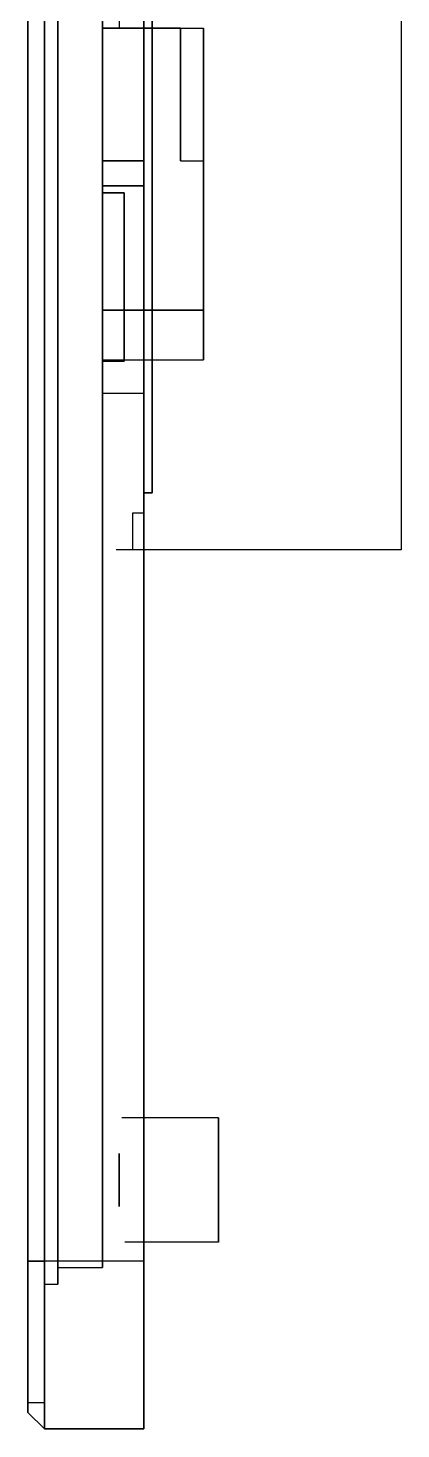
# Model space of a CAD drawing. Header units: millimetres. Extents: x 2932 to 3377, y 2153 to 2458.
# Drawn here: x 3146.7 to 3169.2, y 2153.4 to 2237.8 of the extents above; entities that cross this region are included whole.
import ezdxf

# ---------------------------------------------------------------- set-up
doc = ezdxf.new("R2010")
doc.units = ezdxf.units.MM
doc.layers.add('Layer 230', color=7, linetype='Continuous')

msp = doc.modelspace()

# ---------------------------------------------------------------- linework, layer by layer
at = {"extrusion": (0, 0, -1)}
for p, q in [((3169.179, 2344.667), (3169.179, 2206.321)), ((3169.179, 2206.321), (3151.985, 2206.321)), ((3158.169, 2172.106, -4.9), (3152.329, 2172.106, -4.9)), ((3158.169, 2168.356, -4.9), (3158.169, 2172.106, -4.9)), ((3158.169, 2168.356, -4.9), (3158.169, 2164.606, -4.9)), ((3158.169, 2164.606, -4.9), (3152.513, 2164.606, -4.9))]:
    msp.add_line(p, q, dxfattribs=at)
at = {"layer": 'Layer 230', "color": 7, "extrusion": (-1, -1.83697e-16, 0)}
for p, q in [((3147.669, 2392.176, 4.95), (3147.669, 2162.076, 4.95)), ((3148.469, 2392.176, 4.95), (3148.469, 2162.076, 4.95)), ((3148.469, 2163.076, 2.4), (3148.469, 2392.076, 2.4)), ((3151.169, 2163.076, 2.4), (3151.169, 2392.076, 2.4)), ((3146.669, 2386.056, 9.1), (3146.669, 2163.456, 9.1)), ((3146.669, 2163.456, -147.6), (3146.669, 2386.056, -147.6)), ((3146.669, 2163.456, -147), (3146.669, 2386.056, -147)), ((3146.669, 2386.056, 8.5), (3146.669, 2163.456, 8.5)), ((3147.669, 2163.456, -147), (3147.669, 2386.056, -147)), ((3147.669, 2386.056, 8.5), (3147.669, 2163.456, 8.5)), ((3147.669, 2162.076, -143.45), (3147.669, 2272.756, -143.45)), ((3148.469, 2163.076, -140.9), (3148.469, 2271.806, -140.9)), ((3148.469, 2162.076, -143.45), (3148.469, 2271.806, -143.45)), ((3151.169, 2271.806, -140.9), (3151.169, 2163.076, -140.9)), ((3151.169, 2220.756, -109.4), (3151.169, 2237.756, -109.4)), ((3151.169, 2237.756, -109.4), (3151.169, 2237.756, -106.8)), ((3151.169, 2237.756, -106.8), (3151.169, 2229.756, -106.8)), ((3151.169, 2229.756, -31.7), (3151.169, 2237.756, -31.7)), ((3151.169, 2237.756, -31.7), (3151.169, 2237.756, -29.1)), ((3151.169, 2237.756, -29.1), (3151.169, 2220.756, -29.1)), ((3155.869, 2237.756, -106.8), (3155.869, 2229.756, -106.8)), ((3155.869, 2237.756, -109.4), (3155.869, 2237.756, -106.8)), ((3155.869, 2229.756, -109.4), (3155.869, 2237.756, -109.4)), ((3155.869, 2237.756, -29.1), (3155.869, 2229.756, -29.1)), ((3155.869, 2237.756, -31.7), (3155.869, 2237.756, -29.1)), ((3155.869, 2229.756, -31.7), (3155.869, 2237.756, -31.7)), ((3151.169, 2227.836, -114.295), (3151.169, 2229.756, -114.295)), ((3151.169, 2229.756, -114.295), (3151.169, 2229.756, -112.5)), ((3151.169, 2228.256, -111), (3151.169, 2229.756, -112.5)), ((3151.169, 2229.756, -106.8), (3151.169, 2229.756, -106.65)), ((3151.169, 2229.756, -106.65), (3151.169, 2215.756, -106.65)), ((3151.169, 2215.756, -31.85), (3151.169, 2229.756, -31.85)), ((3151.169, 2229.756, -31.85), (3151.169, 2229.756, -31.7)), ((3151.169, 2229.756, -26), (3151.169, 2228.256, -27.5)), ((3151.169, 2229.756, -26), (3151.169, 2229.756, -24.204)), ((3151.169, 2229.756, -24.204), (3151.169, 2227.836, -24.204)), ((3155.869, 2229.756, -106.8), (3155.869, 2229.756, -109.4)), ((3155.869, 2229.756, -29.1), (3155.869, 2229.756, -31.7)), ((3151.169, 2228.256, -111), (3151.169, 2217.756, -111)), ((3151.169, 2217.756, -27.5), (3151.169, 2228.256, -27.5)), ((3151.169, 2227.836, -114.295), (3151.169, 2227.836, -116)), ((3151.169, 2227.836, -116), (3151.169, 2217.676, -116)), ((3151.169, 2227.836, -24.204), (3151.169, 2227.836, -22.5)), ((3151.169, 2227.836, -22.5), (3151.169, 2217.676, -22.5)), ((3152.469, 2227.836, -114.295), (3152.469, 2217.676, -114.295)), ((3152.469, 2227.836, -114.295), (3152.469, 2227.836, -116)), ((3152.469, 2217.676, -116), (3152.469, 2227.836, -116)), ((3152.469, 2217.676, -24.204), (3152.469, 2227.836, -24.204)), ((3152.469, 2217.676, -22.5), (3152.469, 2227.836, -22.5)), ((3152.469, 2227.836, -24.204), (3152.469, 2227.836, -22.5)), ((3151.169, 2217.756, -109.4), (3151.169, 2220.756, -107.9)), ((3151.169, 2220.756, -107.9), (3151.169, 2220.756, -109.4)), ((3151.169, 2220.756, -29.1), (3151.169, 2220.756, -30.6)), ((3151.169, 2220.756, -30.6), (3151.169, 2217.756, -29.1)), ((3151.169, 2217.756, -111), (3151.169, 2217.756, -109.4)), ((3151.169, 2217.756, -29.1), (3151.169, 2217.756, -27.5)), ((3151.169, 2215.756, -114.295), (3151.169, 2217.676, -114.295)), ((3151.169, 2217.676, -116), (3151.169, 2217.676, -114.295)), ((3151.169, 2217.676, -22.5), (3151.169, 2217.676, -24.204)), ((3151.169, 2217.676, -24.204), (3151.169, 2215.756, -24.204)), ((3152.469, 2217.676, -116), (3152.469, 2217.676, -114.295)), ((3152.469, 2217.676, -22.5), (3152.469, 2217.676, -24.204)), ((3151.169, 2215.756, -106.65), (3151.169, 2215.756, -114.295)), ((3151.169, 2215.756, -24.204), (3151.169, 2215.756, -31.85)), ((3148.469, 2163.076, -140.9), (3148.469, 2163.076, 2.4)), ((3151.169, 2163.076, -140.9), (3151.169, 2163.076, 2.4)), ((3147.669, 2162.076, 4.95), (3147.669, 2162.076, -143.45)), ((3148.469, 2162.076, 4.95), (3148.469, 2162.076, -143.45)), ((3146.669, 2154.956, 0.001), (3146.669, 2154.956, -138.5)), ((3147.669, 2154.956, 0.001), (3147.669, 2154.956, -138.5)), ((3146.669, 2154.356), (3146.669, 2154.356, -138.5))]:
    msp.add_line(p, q, dxfattribs=at)
at = {"layer": 'Layer 230', "color": 7, "extrusion": (-5.67498e-32, 3.08932e-16, -1)}
for p, q in [((3147.669, 2392.176, 4.95), (3147.669, 2162.076, 4.95)), ((3148.469, 2392.176, 4.95), (3148.469, 2162.076, 4.95)), ((3147.669, 2162.076, 4.95), (3148.469, 2162.076, 4.95))]:
    msp.add_line(p, q, dxfattribs=at)
at = {"layer": 'Layer 230', "color": 7, "extrusion": (-5.70225e-32, 3.10416e-16, -1)}
for p, q in [((3148.469, 2163.076, 2.4), (3148.469, 2392.076, 2.4)), ((3151.169, 2163.076, 2.4), (3151.169, 2392.076, 2.4)), ((3148.469, 2163.076, 2.4), (3151.169, 2163.076, 2.4))]:
    msp.add_line(p, q, dxfattribs=at)
at = {"layer": 'Layer 230', "color": 7}
for p, q in [((3146.669, 2163.456, -147), (3146.669, 2386.056, -147)), ((3147.669, 2163.456, -147), (3147.669, 2386.056, -147)), ((3147.669, 2163.456, 10.1), (3147.669, 2386.056, 10.1)), ((3153.669, 2163.456, 10.1), (3153.669, 2386.056, 10.1)), ((3153.669, 2229.756, -31.85), (3153.669, 2339.756, -31.85)), ((3153.669, 2339.756, -33.85), (3153.669, 2209.756, -33.85)), ((3154.169, 2209.756, -32.716), (3154.169, 2339.756, -32.716)), ((3154.169, 2339.756, -32.984), (3154.169, 2209.756, -32.984)), ((3147.669, 2162.076, -143.45), (3147.669, 2272.756, -143.45)), ((3148.469, 2163.076, -140.9), (3148.469, 2271.806, -140.9)), ((3148.469, 2162.076, -143.45), (3148.469, 2271.806, -143.45)), ((3151.169, 2271.806, -140.9), (3151.169, 2163.076, -140.9)), ((3151.169, 2237.756, -109.4), (3152.169, 2237.756, -109.4)), ((3151.169, 2220.756, -109.4), (3151.169, 2237.756, -109.4)), ((3151.169, 2229.756, -31.7), (3151.169, 2237.756, -31.7)), ((3151.169, 2237.756, -31.7), (3153.669, 2237.756, -31.7)), ((3152.169, 2237.756, -120.8), (3153.669, 2237.756, -120.8)), ((3152.169, 2237.756, -109.4), (3155.869, 2237.756, -109.4)), ((3153.669, 2209.756, -104.65), (3153.669, 2237.756, -104.65)), ((3153.669, 2237.756, -106.65), (3153.669, 2229.756, -106.65)), ((3153.669, 2237.756, -31.7), (3153.669, 2229.756, -31.7)), ((3153.669, 2237.756, -27.5), (3157.269, 2237.756, -27.5)), ((3153.669, 2228.256, -27.5), (3153.669, 2237.756, -27.5)), ((3154.169, 2209.756, -105.516), (3154.169, 2237.756, -105.516)), ((3154.169, 2237.756, -105.784), (3154.169, 2209.756, -105.784)), ((3155.869, 2237.756, -106.8), (3155.869, 2229.756, -106.8)), ((3155.869, 2237.756, -106.8), (3157.269, 2237.756, -106.8)), ((3155.869, 2229.756, -109.4), (3155.869, 2237.756, -109.4)), ((3157.269, 2237.756, -106.8), (3157.269, 2229.756, -106.8)), ((3157.269, 2237.756, -27.5), (3157.269, 2217.756, -27.5)), ((3153.669, 2229.756, -114.295), (3151.169, 2229.756, -114.295)), ((3151.169, 2227.836, -114.295), (3151.169, 2229.756, -114.295)), ((3151.169, 2229.756, -31.85), (3153.669, 2229.756, -31.85)), ((3151.169, 2215.756, -31.85), (3151.169, 2229.756, -31.85)), ((3151.169, 2229.756, -31.7), (3153.669, 2229.756, -31.7)), ((3153.669, 2229.756, -106.65), (3153.669, 2215.756, -106.65)), ((3153.669, 2215.756, -114.295), (3153.669, 2229.756, -114.295)), ((3153.669, 2215.756, -31.85), (3153.669, 2229.756, -31.85)), ((3153.669, 2215.756, -31.85), (3153.669, 2229.756, -31.85)), ((3155.869, 2229.756, -106.8), (3157.269, 2229.756, -106.8)), ((3155.869, 2229.756, -109.4), (3157.269, 2229.756, -109.4)), ((3157.269, 2229.756, -109.4), (3157.269, 2220.756, -109.4)), ((3151.169, 2228.256, -27.5), (3153.669, 2228.256, -27.5)), ((3151.169, 2217.756, -27.5), (3151.169, 2228.256, -27.5)), ((3151.169, 2227.836, -116), (3152.469, 2227.836, -116)), ((3151.169, 2227.836, -116), (3151.169, 2217.676, -116)), ((3151.169, 2227.836, -114.295), (3152.469, 2227.836, -114.295)), ((3152.469, 2217.676, -116), (3152.469, 2227.836, -116)), ((3152.469, 2227.836, -114.295), (3152.469, 2217.676, -114.295)), ((3151.169, 2220.756, -109.4), (3157.269, 2220.756, -109.4)), ((3151.169, 2217.756, -27.5), (3157.269, 2217.756, -27.5)), ((3152.469, 2217.676, -116), (3151.169, 2217.676, -116)), ((3152.469, 2217.676, -114.295), (3151.169, 2217.676, -114.295)), ((3151.169, 2215.756, -114.295), (3151.169, 2217.676, -114.295)), ((3151.169, 2215.756, -114.295), (3153.669, 2215.756, -114.295)), ((3151.169, 2215.756, -31.85), (3153.669, 2215.756, -31.85)), ((3153.669, 2215.756, -106.65), (3153.669, 2209.756, -106.65)), ((3153.669, 2209.756, -31.85), (3153.669, 2215.756, -31.85)), ((3153.669, 2208.556, -109.15), (3152.969, 2208.531, -109.15)), ((3152.969, 2208.531, -109.15), (3152.969, 2206.345, -109.15)), ((3153.669, 2206.321, -109.15), (3153.669, 2208.556, -109.15)), ((3153.669, 2206.321, -109.15), (3152.969, 2206.345, -109.15)), ((3146.669, 2163.456, -147), (3147.669, 2163.456, -147)), ((3147.669, 2163.456, -148.6), (3146.669, 2163.456, -147.6)), ((3146.669, 2163.456, -147), (3147.669, 2163.456, -147)), ((3147.669, 2163.456, 10.1), (3146.669, 2163.456, 9.1)), ((3147.669, 2163.456, 8.5), (3146.669, 2163.456, 8.5)), ((3153.669, 2163.456, -148.6), (3147.669, 2163.456, -148.6)), ((3153.669, 2163.456, 10.1), (3147.669, 2163.456, 10.1)), ((3153.669, 2163.456, 10.1), (3147.669, 2163.456, 10.1)), ((3148.469, 2163.076, -140.9), (3151.169, 2163.076, -140.9)), ((3147.669, 2162.076, -143.45), (3148.469, 2162.076, -143.45)), ((3146.669, 2154.956, -138.5), (3147.669, 2154.956, -138.5)), ((3146.669, 2154.956, 0.001), (3147.669, 2154.956, 0.001)), ((3147.669, 2153.356, -138.5), (3146.669, 2154.356, -138.5)), ((3147.669, 2153.356), (3146.669, 2154.356)), ((3153.669, 2153.356, -138.5), (3147.669, 2153.356, -138.5)), ((3147.669, 2153.356), (3153.669, 2153.356))]:
    msp.add_line(p, q, dxfattribs=at)
at = {"layer": 'Layer 230', "color": 7, "extrusion": (-0.707107, -1.29893e-16, -0.707107)}
for p, q in [((3146.669, 2163.456, -147.6), (3146.669, 2386.056, -147.6)), ((3147.669, 2386.056, -148.6), (3147.669, 2163.456, -148.6)), ((3147.669, 2163.456, -148.6), (3146.669, 2163.456, -147.6))]:
    msp.add_line(p, q, dxfattribs=at)
at = {"layer": 'Layer 230', "color": 7, "extrusion": (-0.707107, -1.29893e-16, 0.707107)}
for p, q in [((3146.669, 2386.056, 9.1), (3146.669, 2163.456, 9.1)), ((3147.669, 2163.456, 10.1), (3147.669, 2386.056, 10.1)), ((3147.669, 2163.456, 10.1), (3146.669, 2163.456, 9.1))]:
    msp.add_line(p, q, dxfattribs=at)
at = {"layer": 'Layer 230', "color": 7, "extrusion": (-1.46591e-32, 7.98003e-17, -1)}
for p, q in [((3146.669, 2386.056, 8.5), (3146.669, 2163.456, 8.5)), ((3147.669, 2386.056, 8.5), (3147.669, 2163.456, 8.5)), ((3147.669, 2163.456, 8.5), (3146.669, 2163.456, 8.5))]:
    msp.add_line(p, q, dxfattribs=at)
at = {"layer": 'Layer 230', "color": 7, "extrusion": (0, 0, -1)}
for p, q in [((3147.669, 2386.056, -148.6), (3147.669, 2163.456, -148.6)), ((3153.669, 2386.056, -148.6), (3153.669, 2163.456, -148.6)), ((3152.169, 2244.956, -101.1), (3152.169, 2237.756, -101.1)), ((3153.669, 2237.756, -101.1), (3153.669, 2244.956, -101.1)), ((3151.169, 2237.756, -106.8), (3151.169, 2229.756, -106.8)), ((3152.169, 2237.756, -106.8), (3151.169, 2237.756, -106.8)), ((3152.169, 2237.756, -101.1), (3153.669, 2237.756, -101.1)), ((3153.669, 2237.756, -106.8), (3152.169, 2237.756, -106.8)), ((3153.669, 2229.756, -106.8), (3153.669, 2237.756, -106.8)), ((3155.869, 2229.756, -31.7), (3155.869, 2237.756, -31.7)), ((3155.869, 2237.756, -31.7), (3157.269, 2237.756, -31.7)), ((3157.269, 2229.756, -31.7), (3157.269, 2237.756, -31.7)), ((3151.169, 2229.756, -106.65), (3151.169, 2215.756, -106.65)), ((3151.169, 2229.756, -106.65), (3153.669, 2229.756, -106.65)), ((3151.169, 2229.756, -106.8), (3153.669, 2229.756, -106.8)), ((3153.669, 2229.756, -24.204), (3151.169, 2229.756, -24.204)), ((3151.169, 2229.756, -24.204), (3151.169, 2227.836, -24.204)), ((3153.669, 2229.756, -106.65), (3153.669, 2215.756, -106.65)), ((3153.669, 2229.756, -24.204), (3153.669, 2215.756, -24.204)), ((3155.869, 2229.756, -31.7), (3157.269, 2229.756, -31.7)), ((3152.469, 2227.836, -24.204), (3151.169, 2227.836, -24.204)), ((3151.169, 2227.836, -22.5), (3151.169, 2217.676, -22.5)), ((3151.169, 2227.836, -22.5), (3152.469, 2227.836, -22.5)), ((3152.469, 2217.676, -24.204), (3152.469, 2227.836, -24.204)), ((3152.469, 2217.676, -22.5), (3152.469, 2227.836, -22.5)), ((3151.169, 2217.676, -24.204), (3151.169, 2215.756, -24.204)), ((3151.169, 2217.676, -24.204), (3152.469, 2217.676, -24.204)), ((3152.469, 2217.676, -22.5), (3151.169, 2217.676, -22.5)), ((3151.169, 2215.756, -106.65), (3153.669, 2215.756, -106.65)), ((3151.169, 2215.756, -24.204), (3153.669, 2215.756, -24.204)), ((3152.969, 2208.531, -29.349), (3153.669, 2208.556, -29.349)), ((3152.969, 2208.531, -29.349), (3152.969, 2206.345, -29.349)), ((3153.669, 2206.321, -29.349), (3153.669, 2208.556, -29.349)), ((3152.969, 2206.345, -29.349), (3153.669, 2206.321, -29.349)), ((3153.669, 2163.456, -148.6), (3147.669, 2163.456, -148.6))]:
    msp.add_line(p, q, dxfattribs=at)
at = {"layer": 'Layer 230', "color": 7, "extrusion": (1, 1.83697e-16, 0)}
for p, q in [((3153.669, 2386.056, -148.6), (3153.669, 2163.456, -148.6)), ((3153.669, 2163.456, 10.1), (3153.669, 2386.056, 10.1)), ((3153.669, 2229.756, -31.85), (3153.669, 2339.756, -31.85)), ((3153.669, 2339.756, -33.85), (3153.669, 2209.756, -33.85)), ((3154.169, 2209.756, -32.716), (3154.169, 2339.756, -32.716)), ((3154.169, 2339.756, -32.984), (3154.169, 2209.756, -32.984)), ((3152.169, 2244.956, -101.1), (3152.169, 2237.756, -101.1)), ((3153.669, 2237.756, -101.1), (3153.669, 2244.956, -101.1)), ((3152.169, 2237.756, -106.8), (3152.169, 2237.756, -101.1)), ((3152.169, 2237.756, -109.4), (3152.169, 2237.756, -106.8)), ((3152.169, 2237.756, -120.8), (3152.169, 2237.756, -109.4)), ((3153.669, 2237.756, -120.8), (3153.669, 2237.756, -111)), ((3153.669, 2237.756, -111), (3153.669, 2228.256, -111)), ((3153.669, 2209.756, -104.65), (3153.669, 2237.756, -104.65)), ((3153.669, 2237.756, -104.65), (3153.669, 2237.756, -101.1)), ((3153.669, 2228.256, -27.5), (3153.669, 2237.756, -27.5)), ((3153.669, 2237.756, -27.5), (3153.669, 2237.756, -29.1)), ((3153.669, 2237.756, -29.1), (3153.669, 2237.756, -31.7)), ((3153.669, 2237.756, -31.7), (3153.669, 2229.756, -31.7)), ((3153.669, 2237.756, -106.8), (3153.669, 2237.756, -106.65)), ((3153.669, 2237.756, -106.65), (3153.669, 2229.756, -106.65)), ((3153.669, 2229.756, -106.8), (3153.669, 2237.756, -106.8)), ((3154.169, 2237.756, -105.784), (3154.169, 2237.756, -105.516)), ((3154.169, 2209.756, -105.516), (3154.169, 2237.756, -105.516)), ((3154.169, 2237.756, -105.784), (3154.169, 2209.756, -105.784)), ((3157.269, 2217.756, -111), (3157.269, 2237.756, -111)), ((3157.269, 2237.756, -111), (3157.269, 2237.756, -106.8)), ((3157.269, 2237.756, -106.8), (3157.269, 2229.756, -106.8)), ((3157.269, 2229.756, -31.7), (3157.269, 2237.756, -31.7)), ((3157.269, 2237.756, -31.7), (3157.269, 2237.756, -27.5)), ((3157.269, 2237.756, -27.5), (3157.269, 2217.756, -27.5)), ((3153.669, 2229.756, -112.5), (3153.669, 2228.256, -111)), ((3153.669, 2229.756, -114.295), (3153.669, 2229.756, -112.5)), ((3153.669, 2215.756, -114.295), (3153.669, 2229.756, -114.295)), ((3153.669, 2229.756, -26), (3153.669, 2229.756, -24.204)), ((3153.669, 2228.256, -27.5), (3153.669, 2229.756, -26)), ((3153.669, 2229.756, -31.7), (3153.669, 2229.756, -31.85)), ((3153.669, 2229.756, -24.204), (3153.669, 2215.756, -24.204)), ((3153.669, 2229.756, -106.65), (3153.669, 2229.756, -106.8)), ((3157.269, 2229.756, -106.8), (3157.269, 2229.756, -109.4)), ((3157.269, 2229.756, -109.4), (3157.269, 2220.756, -109.4)), ((3157.269, 2220.756, -29.1), (3157.269, 2229.756, -29.1)), ((3157.269, 2229.756, -29.1), (3157.269, 2229.756, -31.7)), ((3157.269, 2220.756, -107.9), (3157.269, 2217.756, -109.4)), ((3157.269, 2220.756, -109.4), (3157.269, 2220.756, -107.9)), ((3157.269, 2217.756, -29.1), (3157.269, 2220.756, -30.6)), ((3157.269, 2220.756, -30.6), (3157.269, 2220.756, -29.1)), ((3157.269, 2217.756, -109.4), (3157.269, 2217.756, -111)), ((3157.269, 2217.756, -27.5), (3157.269, 2217.756, -29.1)), ((3153.669, 2215.756, -114.295), (3153.669, 2215.756, -106.65)), ((3153.669, 2215.756, -106.65), (3153.669, 2209.756, -106.65)), ((3153.669, 2209.756, -31.85), (3153.669, 2215.756, -31.85)), ((3153.669, 2215.756, -31.85), (3153.669, 2215.756, -24.204)), ((3153.669, 2209.756, -106.65), (3153.669, 2209.756, -104.65)), ((3153.669, 2209.756, -33.85), (3153.669, 2209.756, -31.85)), ((3154.169, 2209.756, -105.516), (3154.169, 2209.756, -105.784)), ((3154.169, 2209.756, -32.716), (3154.169, 2209.756, -32.984)), ((3152.969, 2208.531, -109.15), (3152.969, 2208.531, -29.349)), ((3152.969, 2208.531, -29.349), (3152.969, 2206.345, -29.349)), ((3152.969, 2208.531, -109.15), (3152.969, 2206.345, -109.15)), ((3153.669, 2206.321, -29.349), (3153.669, 2208.556, -29.349)), ((3153.669, 2208.556, -109.15), (3153.669, 2208.556, -29.349)), ((3153.669, 2206.321, -109.15), (3153.669, 2208.556, -109.15)), ((3152.969, 2206.345, -109.15), (3152.969, 2206.345, -29.349)), ((3153.669, 2206.321, -109.15), (3153.669, 2206.321, -29.349)), ((3153.669, 2153.356, -138.5), (3153.669, 2153.356))]:
    msp.add_line(p, q, dxfattribs=at)
at = {"layer": 'Layer 230', "color": 7, "extrusion": (1.83697e-16, -1, -3.17207e-15)}
for p, q in [((3152.169, 2237.756, -106.8), (3151.169, 2237.756, -106.8)), ((3151.169, 2237.756, -109.4), (3151.169, 2237.756, -106.8)), ((3151.169, 2237.756, -109.4), (3152.169, 2237.756, -109.4)), ((3152.169, 2237.756, -109.4), (3152.169, 2237.756, -106.8)), ((3151.169, 2227.836, -114.295), (3152.469, 2227.836, -114.295)), ((3151.169, 2227.836, -114.295), (3151.169, 2227.836, -116)), ((3151.169, 2227.836, -116), (3152.469, 2227.836, -116)), ((3152.469, 2227.836, -114.295), (3152.469, 2227.836, -116))]:
    msp.add_line(p, q, dxfattribs=at)
at = {"layer": 'Layer 230', "color": 7, "extrusion": (2.6714e-32, -1.45424e-16, -1)}
for p, q in [((3151.169, 2237.756, -29.1), (3151.169, 2220.756, -29.1)), ((3151.169, 2237.756, -29.1), (3153.669, 2237.756, -29.1)), ((3155.869, 2237.756, -29.1), (3153.669, 2237.756, -29.1)), ((3155.869, 2237.756, -29.1), (3155.869, 2229.756, -29.1)), ((3155.869, 2229.756, -29.1), (3157.269, 2229.756, -29.1)), ((3157.269, 2220.756, -29.1), (3157.269, 2229.756, -29.1)), ((3151.169, 2220.756, -29.1), (3157.269, 2220.756, -29.1))]:
    msp.add_line(p, q, dxfattribs=at)
at = {"layer": 'Layer 230', "color": 7, "extrusion": (1.83697e-16, -1, 1.05736e-15)}
for p, q in [((3151.169, 2237.756, -31.7), (3151.169, 2237.756, -29.1)), ((3151.169, 2237.756, -31.7), (3153.669, 2237.756, -31.7)), ((3151.169, 2237.756, -29.1), (3153.669, 2237.756, -29.1)), ((3153.669, 2237.756, -29.1), (3153.669, 2237.756, -31.7))]:
    msp.add_line(p, q, dxfattribs=at)
at = {"layer": 'Layer 230', "color": 7, "extrusion": (-1.83697e-16, 1, 2.25426e-16)}
for p, q in [((3153.669, 2237.756, -106.8), (3152.169, 2237.756, -106.8)), ((3152.169, 2237.756, -106.8), (3152.169, 2237.756, -101.1)), ((3152.169, 2237.756, -101.1), (3153.669, 2237.756, -101.1)), ((3153.669, 2237.756, -104.65), (3153.669, 2237.756, -101.1)), ((3153.669, 2237.756, -106.8), (3153.669, 2237.756, -106.65)), ((3154.169, 2237.756, -105.784), (3154.169, 2237.756, -105.516))]:
    msp.add_line(p, q, dxfattribs=at)
at = {"layer": 'Layer 230', "color": 7, "extrusion": (-1.83697e-16, 1, 3.17207e-15)}
for p, q in [((3152.169, 2237.756, -120.8), (3153.669, 2237.756, -120.8)), ((3152.169, 2237.756, -120.8), (3152.169, 2237.756, -109.4)), ((3152.169, 2237.756, -109.4), (3155.869, 2237.756, -109.4)), ((3153.669, 2237.756, -111), (3157.269, 2237.756, -111)), ((3153.669, 2237.756, -120.8), (3153.669, 2237.756, -111)), ((3155.869, 2237.756, -109.4), (3155.869, 2237.756, -106.8)), ((3155.869, 2237.756, -106.8), (3157.269, 2237.756, -106.8)), ((3157.269, 2237.756, -111), (3157.269, 2237.756, -106.8))]:
    msp.add_line(p, q, dxfattribs=at)
at = {"layer": 'Layer 230', "color": 7, "extrusion": (5.28226e-32, -2.87553e-16, -1)}
for p, q in [((3153.669, 2237.756, -111), (3153.669, 2228.256, -111)), ((3153.669, 2237.756, -111), (3157.269, 2237.756, -111)), ((3157.269, 2217.756, -111), (3157.269, 2237.756, -111)), ((3153.669, 2228.256, -111), (3151.169, 2228.256, -111)), ((3151.169, 2228.256, -111), (3151.169, 2217.756, -111)), ((3151.169, 2217.756, -111), (3157.269, 2217.756, -111))]:
    msp.add_line(p, q, dxfattribs=at)
at = {"layer": 'Layer 230', "color": 7, "extrusion": (-1.83697e-16, 1, -1.05736e-15)}
for p, q in [((3155.869, 2237.756, -29.1), (3153.669, 2237.756, -29.1)), ((3153.669, 2237.756, -27.5), (3153.669, 2237.756, -29.1)), ((3153.669, 2237.756, -27.5), (3157.269, 2237.756, -27.5)), ((3155.869, 2237.756, -31.7), (3157.269, 2237.756, -31.7)), ((3155.869, 2237.756, -31.7), (3155.869, 2237.756, -29.1)), ((3157.269, 2237.756, -31.7), (3157.269, 2237.756, -27.5))]:
    msp.add_line(p, q, dxfattribs=at)
at = {"layer": 'Layer 230', "color": 7, "extrusion": (1.83697e-16, -1, 0)}
for p, q in [((3151.169, 2229.756, -106.8), (3151.169, 2229.756, -106.65)), ((3151.169, 2229.756, -106.8), (3153.669, 2229.756, -106.8)), ((3151.169, 2229.756, -106.65), (3153.669, 2229.756, -106.65)), ((3153.669, 2229.756, -114.295), (3151.169, 2229.756, -114.295)), ((3151.169, 2229.756, -112.5), (3153.669, 2229.756, -112.5)), ((3151.169, 2229.756, -114.295), (3151.169, 2229.756, -112.5)), ((3153.669, 2229.756, -26), (3151.169, 2229.756, -26)), ((3153.669, 2229.756, -24.204), (3151.169, 2229.756, -24.204)), ((3151.169, 2229.756, -26), (3151.169, 2229.756, -24.204)), ((3151.169, 2229.756, -31.7), (3153.669, 2229.756, -31.7)), ((3151.169, 2229.756, -31.85), (3151.169, 2229.756, -31.7)), ((3151.169, 2229.756, -31.85), (3153.669, 2229.756, -31.85)), ((3153.669, 2229.756, -106.65), (3153.669, 2229.756, -106.8)), ((3153.669, 2229.756, -114.295), (3153.669, 2229.756, -112.5)), ((3153.669, 2229.756, -26), (3153.669, 2229.756, -24.204)), ((3153.669, 2229.756, -31.7), (3153.669, 2229.756, -31.85)), ((3155.869, 2229.756, -29.1), (3155.869, 2229.756, -31.7)), ((3155.869, 2229.756, -31.7), (3157.269, 2229.756, -31.7)), ((3155.869, 2229.756, -29.1), (3157.269, 2229.756, -29.1)), ((3157.269, 2229.756, -29.1), (3157.269, 2229.756, -31.7)), ((3153.669, 2209.756, -106.65), (3153.669, 2209.756, -104.65)), ((3153.669, 2209.756, -33.85), (3153.669, 2209.756, -31.85)), ((3154.169, 2209.756, -105.516), (3154.169, 2209.756, -105.784)), ((3154.169, 2209.756, -32.716), (3154.169, 2209.756, -32.984)), ((3147.669, 2153.356), (3153.669, 2153.356)), ((3147.669, 2153.356, -138.5), (3147.669, 2153.356)), ((3153.669, 2153.356, -138.5), (3147.669, 2153.356, -138.5)), ((3153.669, 2153.356, -138.5), (3153.669, 2153.356))]:
    msp.add_line(p, q, dxfattribs=at)
at = {"layer": 'Layer 230', "color": 7, "extrusion": (1.29893e-16, -0.707107, -0.707107)}
for p, q in [((3151.169, 2229.756, -112.5), (3153.669, 2229.756, -112.5)), ((3151.169, 2228.256, -111), (3151.169, 2229.756, -112.5)), ((3153.669, 2229.756, -112.5), (3153.669, 2228.256, -111)), ((3153.669, 2228.256, -111), (3151.169, 2228.256, -111))]:
    msp.add_line(p, q, dxfattribs=at)
at = {"layer": 'Layer 230', "color": 7, "extrusion": (1.29893e-16, -0.707107, 0.707107)}
for p, q in [((3153.669, 2229.756, -26), (3151.169, 2229.756, -26)), ((3151.169, 2229.756, -26), (3151.169, 2228.256, -27.5)), ((3153.669, 2228.256, -27.5), (3153.669, 2229.756, -26)), ((3151.169, 2228.256, -27.5), (3153.669, 2228.256, -27.5))]:
    msp.add_line(p, q, dxfattribs=at)
at = {"layer": 'Layer 230', "color": 7, "extrusion": (1.83697e-16, -1, 2.11471e-15)}
for p, q in [((3155.869, 2229.756, -106.8), (3155.869, 2229.756, -109.4)), ((3155.869, 2229.756, -109.4), (3157.269, 2229.756, -109.4)), ((3155.869, 2229.756, -106.8), (3157.269, 2229.756, -106.8)), ((3157.269, 2229.756, -106.8), (3157.269, 2229.756, -109.4))]:
    msp.add_line(p, q, dxfattribs=at)
at = {"layer": 'Layer 230', "color": 7, "extrusion": (1.83697e-16, -1, 3.17207e-15)}
for p, q in [((3152.469, 2227.836, -24.204), (3151.169, 2227.836, -24.204)), ((3151.169, 2227.836, -22.5), (3152.469, 2227.836, -22.5)), ((3151.169, 2227.836, -24.204), (3151.169, 2227.836, -22.5)), ((3152.469, 2227.836, -24.204), (3152.469, 2227.836, -22.5))]:
    msp.add_line(p, q, dxfattribs=at)
at = {"layer": 'Layer 230', "color": 7, "extrusion": (-1.83697e-16, 1, 0)}
for p, q in [((3151.169, 2220.756, -107.9), (3157.269, 2220.756, -107.9)), ((3151.169, 2220.756, -109.4), (3157.269, 2220.756, -109.4)), ((3151.169, 2220.756, -107.9), (3151.169, 2220.756, -109.4)), ((3157.269, 2220.756, -109.4), (3157.269, 2220.756, -107.9)), ((3152.469, 2217.676, -114.295), (3151.169, 2217.676, -114.295)), ((3152.469, 2217.676, -116), (3151.169, 2217.676, -116)), ((3151.169, 2217.676, -116), (3151.169, 2217.676, -114.295)), ((3151.169, 2217.676, -24.204), (3152.469, 2217.676, -24.204)), ((3151.169, 2217.676, -22.5), (3151.169, 2217.676, -24.204)), ((3152.469, 2217.676, -22.5), (3151.169, 2217.676, -22.5)), ((3152.469, 2217.676, -116), (3152.469, 2217.676, -114.295)), ((3152.469, 2217.676, -22.5), (3152.469, 2217.676, -24.204)), ((3147.669, 2162.076, 4.95), (3147.669, 2162.076, -143.45)), ((3147.669, 2162.076, 4.95), (3148.469, 2162.076, 4.95)), ((3147.669, 2162.076, -143.45), (3148.469, 2162.076, -143.45)), ((3148.469, 2162.076, 4.95), (3148.469, 2162.076, -143.45)), ((3146.669, 2154.956, 0.001), (3146.669, 2154.956, -138.5)), ((3146.669, 2154.956, 0.001), (3147.669, 2154.956, 0.001)), ((3146.669, 2154.956, -138.5), (3147.669, 2154.956, -138.5)), ((3147.669, 2154.956, 0.001), (3147.669, 2154.956, -138.5))]:
    msp.add_line(p, q, dxfattribs=at)
at = {"layer": 'Layer 230', "color": 7, "extrusion": (8.21518e-17, -0.447214, 0.894427)}
for p, q in [((3151.169, 2217.756, -109.4), (3151.169, 2220.756, -107.9)), ((3151.169, 2220.756, -107.9), (3157.269, 2220.756, -107.9)), ((3157.269, 2220.756, -107.9), (3157.269, 2217.756, -109.4)), ((3151.169, 2217.756, -109.4), (3157.269, 2217.756, -109.4))]:
    msp.add_line(p, q, dxfattribs=at)
at = {"layer": 'Layer 230', "color": 7, "extrusion": (8.21518e-17, -0.447214, -0.894427)}
for p, q in [((3151.169, 2220.756, -30.6), (3151.169, 2217.756, -29.1)), ((3157.269, 2220.756, -30.6), (3151.169, 2220.756, -30.6)), ((3157.269, 2217.756, -29.1), (3157.269, 2220.756, -30.6)), ((3151.169, 2217.756, -29.1), (3157.269, 2217.756, -29.1))]:
    msp.add_line(p, q, dxfattribs=at)
at = {"layer": 'Layer 230', "color": 7, "extrusion": (-1.83697e-16, 1, 4.22942e-15)}
for p, q in [((3157.269, 2220.756, -30.6), (3151.169, 2220.756, -30.6)), ((3151.169, 2220.756, -29.1), (3151.169, 2220.756, -30.6)), ((3151.169, 2220.756, -29.1), (3157.269, 2220.756, -29.1)), ((3157.269, 2220.756, -30.6), (3157.269, 2220.756, -29.1))]:
    msp.add_line(p, q, dxfattribs=at)
at = {"layer": 'Layer 230', "color": 7, "extrusion": (1.83697e-16, -1, -2.22045e-14)}
for p, q in [((3151.169, 2217.756, -111), (3157.269, 2217.756, -111)), ((3151.169, 2217.756, -109.4), (3157.269, 2217.756, -109.4)), ((3151.169, 2217.756, -111), (3151.169, 2217.756, -109.4)), ((3157.269, 2217.756, -109.4), (3157.269, 2217.756, -111))]:
    msp.add_line(p, q, dxfattribs=at)
at = {"layer": 'Layer 230', "color": 7, "extrusion": (1.83697e-16, -1, 2.22045e-14)}
for p, q in [((3151.169, 2217.756, -29.1), (3157.269, 2217.756, -29.1)), ((3151.169, 2217.756, -27.5), (3157.269, 2217.756, -27.5)), ((3151.169, 2217.756, -29.1), (3151.169, 2217.756, -27.5)), ((3157.269, 2217.756, -27.5), (3157.269, 2217.756, -29.1))]:
    msp.add_line(p, q, dxfattribs=at)
at = {"layer": 'Layer 230', "color": 7, "extrusion": (-1.83697e-16, 1, 1.97373e-14)}
for p, q in [((3151.169, 2215.756, -114.295), (3153.669, 2215.756, -114.295)), ((3151.169, 2215.756, -106.65), (3151.169, 2215.756, -114.295)), ((3151.169, 2215.756, -106.65), (3153.669, 2215.756, -106.65)), ((3153.669, 2215.756, -114.295), (3153.669, 2215.756, -106.65))]:
    msp.add_line(p, q, dxfattribs=at)
at = {"layer": 'Layer 230', "color": 7, "extrusion": (-1.83697e-16, 1, -1.97373e-14)}
for p, q in [((3151.169, 2215.756, -24.204), (3153.669, 2215.756, -24.204)), ((3151.169, 2215.756, -31.85), (3153.669, 2215.756, -31.85)), ((3151.169, 2215.756, -24.204), (3151.169, 2215.756, -31.85)), ((3153.669, 2215.756, -31.85), (3153.669, 2215.756, -24.204))]:
    msp.add_line(p, q, dxfattribs=at)
at = {"layer": 'Layer 230', "color": 7, "extrusion": (0.034899, -0.999391, 0)}
for p, q in [((3152.969, 2208.531, -29.349), (3153.669, 2208.556, -29.349)), ((3153.669, 2208.556, -109.15), (3152.969, 2208.531, -109.15)), ((3152.969, 2208.531, -109.15), (3152.969, 2208.531, -29.349)), ((3153.669, 2208.556, -109.15), (3153.669, 2208.556, -29.349))]:
    msp.add_line(p, q, dxfattribs=at)
at = {"layer": 'Layer 230', "color": 7, "extrusion": (0.034899, 0.999391, 0)}
for p, q in [((3152.969, 2206.345, -109.15), (3152.969, 2206.345, -29.349)), ((3152.969, 2206.345, -29.349), (3153.669, 2206.321, -29.349)), ((3153.669, 2206.321, -109.15), (3152.969, 2206.345, -109.15)), ((3153.669, 2206.321, -109.15), (3153.669, 2206.321, -29.349))]:
    msp.add_line(p, q, dxfattribs=at)
at = {"layer": 'Layer 230', "color": 7, "extrusion": (-1.83697e-16, 1, -2.47921e-16)}
for p, q in [((3148.469, 2163.076, -140.9), (3148.469, 2163.076, 2.4)), ((3148.469, 2163.076, 2.4), (3151.169, 2163.076, 2.4)), ((3148.469, 2163.076, -140.9), (3151.169, 2163.076, -140.9)), ((3151.169, 2163.076, -140.9), (3151.169, 2163.076, 2.4))]:
    msp.add_line(p, q, dxfattribs=at)
at = {"layer": 'Layer 230', "color": 7, "extrusion": (-0.707107, -0.707107, 0)}
for p, q in [((3147.669, 2153.356), (3146.669, 2154.356)), ((3146.669, 2154.356), (3146.669, 2154.356, -138.5)), ((3147.669, 2153.356, -138.5), (3146.669, 2154.356, -138.5)), ((3147.669, 2153.356, -138.5), (3147.669, 2153.356))]:
    msp.add_line(p, q, dxfattribs=at)
at = {"layer": 'Layer 230', "color": 7, "extrusion": (1, 1.83697e-16, 0)}
for centre, radius in [((2168.356, -133.6, 3153.669), 3.75), ((2168.356, -4.9, 3153.669), 3.75), ((2168.356, -133.6, 3158.169), 3.75), ((2168.356, -133.6, 3158.169), 3.75), ((2168.356, -4.9, 3158.169), 3.75), ((2168.356, -4.9, 3158.169), 3.75), ((2168.356, -133.6, 3152.169), 1.6), ((2168.356, -4.9, 3152.169), 1.6), ((2168.356, -133.6, 3158.169), 1.6), ((2168.356, -4.9, 3158.169), 1.6)]:
    msp.add_circle(centre, radius, dxfattribs=at)
at = {"layer": 'Layer 230', "color": 7, "extrusion": (-1, -1.83697e-16, 0)}
for centre, radius in [((-2168.356, -133.6, -3153.669), 3.75), ((-2168.356, -4.9, -3153.669), 3.75), ((-2168.356, -133.6, -3152.169), 1.6), ((-2168.356, -4.9, -3152.169), 1.6), ((-2168.356, -133.6, -3158.169), 1.6), ((-2168.356, -4.9, -3158.169), 1.6)]:
    msp.add_circle(centre, radius, dxfattribs=at)
at = {"layer": 'Layer 230', "color": 7, "extrusion": (-1.83697e-16, 1, 0)}
for centre, start, end in [((-3153.169, -105.516, 2209.756), 120, 180), ((-3153.169, -105.784, 2209.756), 180, 240), ((-3153.169, -32.716, 2209.756), 120, 180), ((-3153.169, -32.984, 2209.756), 180, 240)]:
    msp.add_arc(centre, 1, start, end, dxfattribs=at)
at = {"layer": 'Layer 230', "color": 7, "extrusion": (1.83697e-16, -1, 0)}
for centre, start, end in [((3153.169, -105.784, -2209.756), 300, 0), ((3153.169, -105.516, -2209.756), 0, 60), ((3153.169, -32.716, -2209.756), 0, 60), ((3153.169, -32.984, -2209.756), 300, 0)]:
    msp.add_arc(centre, 1, start, end, dxfattribs=at)
at = {"layer": 'Layer 230', "color": 7, "extrusion": (-1, -1.83697e-16, 0)}
for centre, radius, start, end in [((-2163.449, 0.007, -3146.669), 9.093, 359.95561, 90.03999), ((-2163.456, -138.5, -3146.669), 9.1, 270, 0), ((-2163.449, 0.007, -3146.669), 8.493, 359.9564, 90.0436), ((-2163.456, -138.5, -3146.669), 8.5, 270, 0), ((-2163.456, -138.5, -3147.669), 8.5, 270, 0), ((-2163.449, 0.007, -3147.669), 8.493, 359.9564, 90.0436), ((-2163.456, -138.5, -3147.669), 10.1, 270, 0), ((-2163.456, -138.5, -3147.669), 10.1, 270, 0), ((-2163.449, 0.007, -3147.669), 10.093, 359.96001, 90.03999), ((-2163.449, 0.007, -3147.669), 10.093, 359.96001, 90.03999), ((-2163.456, -138.5, -3153.669), 10.1, 270, 0), ((-2163.449, 0.007, -3153.669), 10.093, 359.96001, 90.03999)]:
    msp.add_arc(centre, radius, start, end, dxfattribs=at)
at = {"layer": 'Layer 230', "color": 7, "extrusion": (1, 1.83697e-16, 0)}
for centre, radius, start, end in [((2163.456, -138.5, 3146.669), 9.1, 180, 270), ((2163.456, -138.5, 3146.669), 8.5, 180, 270), ((2163.449, 0.007, 3146.669), 9.093, 89.96001, 180.04439), ((2163.449, 0.007, 3146.669), 8.493, 89.9564, 180.0436), ((2163.456, -138.5, 3147.669), 8.5, 180, 270), ((2163.449, 0.007, 3147.669), 8.493, 89.9564, 180.0436), ((2163.449, 0.007, 3153.669), 10.093, 89.96001, 180.03999), ((2163.456, -138.5, 3153.669), 10.1, 180, 270)]:
    msp.add_arc(centre, radius, start, end, dxfattribs=at)

doc.saveas('drawing.dxf')
